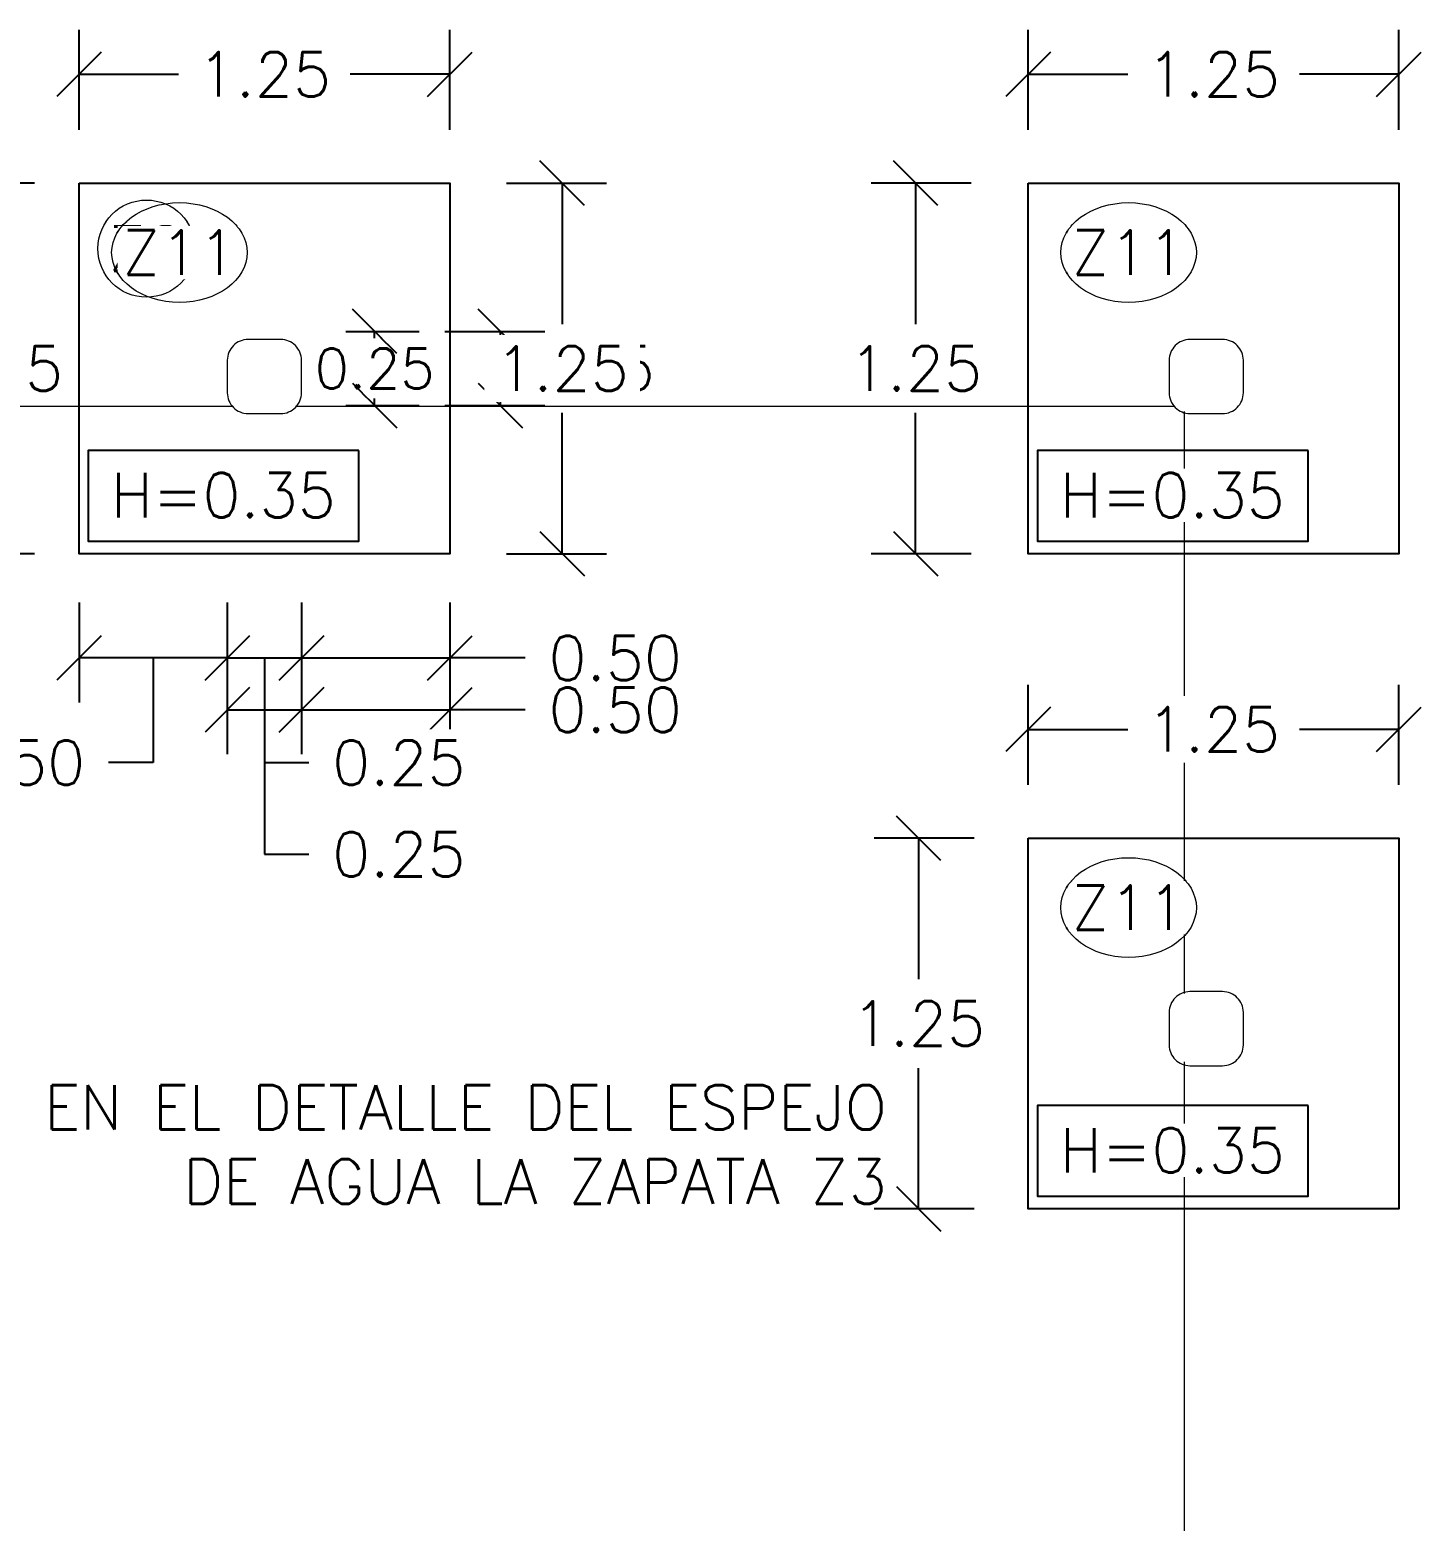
# Model space of a CAD drawing. Header units: metres. Extents: x -25 to 234, y -27 to 52.
# Drawn here: x 103.28 to 107.97, y 39.27 to 44.3 of the extents above; entities that cross this region are included whole.
import ezdxf

# ---------------------------------------------------------------- set-up
doc = ezdxf.new("R2010")
doc.units = ezdxf.units.M
doc.header["$LTSCALE"] = 0.1
doc.header["$MEASUREMENT"] = 0
doc.header["$PDMODE"] = 66
doc.linetypes.add('CONTINUA', pattern=[0])
for name, color, linetype, lineweight in [('0-S-GRID-IDEN', 1, 'Continuous', 9), ('A-WALL', 7, 'Continuous', 5), ('baños', 251, 'Continuous', 0), ('OBS. ESTRUCTURALES', 1, 'Continuous', 0), ('piso', 253, 'Continuous', 0)]:
    doc.layers.add(name, color=color, linetype=linetype, lineweight=lineweight)
for name, color, linetype in [('001-DIMTEXTO', 4, 'Continuous'), ('DIMENSIONES', 7, 'Continuous'), ('DIMTEXTO', 4, 'Continuous'), ('ZAPATAS', 6, 'Continuous')]:
    doc.layers.add(name, color=color, linetype=linetype)
doc.styles.add('SMPLEX', font='simplex.shx')
doc.styles.get("Standard").update_dxf_attribs({"font": 'arial.ttf'})
doc.dimstyles.new('DIM-75', dxfattribs={"dimscale": 0.75, "dimtxt": 0.2, "dimasz": 0.2, "dimexe": 0.2, "dimexo": 0.2, "dimgap": 0.1, "dimtad": 0, "dimtih": 1, "dimtoh": 1, "dimzin": 0, "dimdsep": 46, "dimtxsty": 'SMPLEX', "dimblk1": 'OBLIQUE', "dimblk2": 'OBLIQUE', "dimsah": 1, "dimcen": 0.2, "dimclrd": 4, "dimclre": 4, "dimclrt": 4, "dimadec": 0, "dimazin": 0, "dimtfac": 1, "dimtmove": 1, "dimatfit": 3, "dimldrblk": 'OPEN30', "dimfxl": 0.25, "dimfxlon": 1, "dimtfill": 1, "dimtolj": 1, "dimtzin": 0, "dimarcsym": 0})

# ---------------------------------------------------------------- blocks, each defined once
blk = doc.blocks.new('_Oblique')
at = {"color": 0, "linetype": 'ByBlock', "lineweight": -2}
blk.add_line((-0.5, -0.5), (0.5, 0.5), dxfattribs=at)
blk = doc.blocks.new('*D920')
at = {"layer": 'Defpoints', "color": 0, "linetype": 'CONTINUA', "transparency": 16777216}
for p in [(104.6924, 44.1515), (103.4424, 43.7842), (104.6924, 43.7842)]:
    blk.add_point(p, dxfattribs=at)
at = {"layer": 'DIMENSIONES', "color": 4, "linetype": 'CONTINUA', "lineweight": -2, "transparency": 16777216}
for p, q in [((103.4424, 43.964), (103.4424, 44.3015)), ((104.6924, 43.964), (104.6924, 44.3015)), ((103.4424, 44.1515), (103.7781, 44.1515)), ((104.6924, 44.1515), (104.3567, 44.1515))]:
    blk.add_line(p, q, dxfattribs=at)
at = {"layer": 'DIMENSIONES', "color": 4, "linetype": 'CONTINUA', "lineweight": -2, "transparency": 16777216, "xscale": 0.15, "yscale": 0.15, "zscale": 0.15, "rotation": 180}
blk.add_blockref('_Oblique', (103.4424, 44.1515), dxfattribs=at)
at = {"layer": 'DIMENSIONES', "color": 4, "linetype": 'CONTINUA', "lineweight": -2, "transparency": 16777216, "xscale": 0.15, "yscale": 0.15, "zscale": 0.15}
blk.add_blockref('_Oblique', (104.6924, 44.1515), dxfattribs=at)
at = {"layer": 'DIMENSIONES', "color": 4, "linetype": 'CONTINUA', "transparency": 16777216, "insert": (104.0674, 44.1515), "char_height": 0.15, "attachment_point": 5, "style": 'SMPLEX', "bg_fill": 3, "box_fill_scale": 1.25, "bg_fill_color": 256, "bg_fill_true_color": 13158600, "bg_fill_transparency": 0}
blk.add_mtext('\\A1;1.25', dxfattribs=at)
blk = doc.blocks.new('_Open30')
at = {"layer": 'DIMTEXTO', "color": 0, "lineweight": -2}
for p, q in [((-1, 0.268), (0, 0)), ((0, 0), (-1, -0.268)), ((0, 0), (-1, 0))]:
    blk.add_line(p, q, dxfattribs=at)
blk = doc.blocks.new('*D921')
at = {"layer": 'Defpoints', "color": 0, "linetype": 'CONTINUA', "transparency": 16777216}
for p in [(103.1647, 43.7842), (103.4424, 43.7842), (103.4424, 42.5342)]:
    blk.add_point(p, dxfattribs=at)
at = {"layer": 'DIMENSIONES', "color": 4, "linetype": 'CONTINUA', "lineweight": -2, "transparency": 16777216}
for p, q in [((103.2924, 43.7842), (103.0147, 43.7842)), ((103.1647, 43.7842), (103.1647, 43.3092)), ((103.1647, 42.5342), (103.1647, 43.0092)), ((103.2924, 42.5342), (103.0147, 42.5342))]:
    blk.add_line(p, q, dxfattribs=at)
at = {"layer": 'DIMENSIONES', "color": 4, "linetype": 'CONTINUA', "lineweight": -2, "transparency": 16777216, "xscale": 0.15, "yscale": 0.15, "zscale": 0.15}
for p, rotation in [((103.1647, 43.7842), 90), ((103.1647, 42.5342), 270)]:
    blk.add_blockref('_Oblique', p, dxfattribs=dict(at, rotation=rotation))
at = {"layer": 'DIMENSIONES', "color": 4, "linetype": 'CONTINUA', "transparency": 16777216, "insert": (103.1647, 43.1592), "char_height": 0.15, "attachment_point": 5, "style": 'SMPLEX', "bg_fill": 3, "box_fill_scale": 1.25, "bg_fill_color": 256, "bg_fill_true_color": 13158600, "bg_fill_transparency": 0}
blk.add_mtext('\\A1;1.25', dxfattribs=at)
blk = doc.blocks.new('*D865')
at = {"layer": 'Defpoints', "color": 0, "linetype": 'CONTINUA', "transparency": 16777216}
for p in [(104.1924, 43.2842), (104.863, 43.2842), (104.1924, 43.0342)]:
    blk.add_point(p, dxfattribs=at)
at = {"layer": 'DIMENSIONES', "color": 4, "linetype": 'CONTINUA', "lineweight": -2, "transparency": 16777216}
for p, q in [((104.6755, 43.2842), (105.013, 43.2842)), ((104.863, 43.0342), (104.863, 43.2842)), ((104.6755, 43.0342), (105.013, 43.0342))]:
    blk.add_line(p, q, dxfattribs=at)
at = {"layer": 'DIMENSIONES', "color": 4, "linetype": 'CONTINUA', "transparency": 16777216, "insert": (105.1587, 43.1592), "char_height": 0.15, "attachment_point": 5, "style": 'SMPLEX', "bg_fill": 3, "box_fill_scale": 1.25, "bg_fill_color": 256, "bg_fill_true_color": 13158600, "bg_fill_transparency": 0}
blk.add_mtext('\\A1;0.25', dxfattribs=at)
at = {"layer": 'DIMENSIONES', "color": 4, "linetype": 'CONTINUA', "lineweight": -2, "transparency": 16777216, "xscale": 0.15, "yscale": 0.15, "zscale": 0.15}
for p, rotation in [((104.863, 43.2842), 90), ((104.863, 43.0342), 270)]:
    blk.add_blockref('_Oblique', p, dxfattribs=dict(at, rotation=rotation))
blk = doc.blocks.new('*D866')
at = {"layer": 'Defpoints', "color": 0, "linetype": 'CONTINUA', "transparency": 16777216}
for p in [(103.9424, 43.0342), (104.1924, 43.0342), (104.1924, 42.0077)]:
    blk.add_point(p, dxfattribs=at)
at = {"layer": 'DIMENSIONES', "color": 4, "linetype": 'CONTINUA', "lineweight": -2, "transparency": 16777216}
for p, q in [((103.9424, 42.1952), (103.9424, 41.8577)), ((104.1924, 42.1952), (104.1924, 41.8577)), ((103.9424, 42.0077), (104.1924, 42.0077)), ((104.0674, 42.0077), (104.0674, 41.5202)), ((104.0674, 41.5202), (104.2174, 41.5202))]:
    blk.add_line(p, q, dxfattribs=at)
at = {"layer": 'DIMENSIONES', "color": 4, "linetype": 'CONTINUA', "lineweight": -2, "transparency": 16777216, "xscale": 0.15, "yscale": 0.15, "zscale": 0.15, "rotation": 180}
blk.add_blockref('_Oblique', (103.9424, 42.0077), dxfattribs=at)
at = {"layer": 'DIMENSIONES', "color": 4, "linetype": 'CONTINUA', "lineweight": -2, "transparency": 16777216, "xscale": 0.15, "yscale": 0.15, "zscale": 0.15}
blk.add_blockref('_Oblique', (104.1924, 42.0077), dxfattribs=at)
at = {"layer": 'DIMENSIONES', "color": 4, "linetype": 'CONTINUA', "transparency": 16777216, "insert": (104.521, 41.5202), "char_height": 0.15, "attachment_point": 5, "style": 'SMPLEX', "bg_fill": 3, "box_fill_scale": 1.25, "bg_fill_color": 256, "bg_fill_true_color": 13158600, "bg_fill_transparency": 0}
blk.add_mtext('\\A1;0.25', dxfattribs=at)
blk = doc.blocks.new('*D867')
at = {"layer": 'Defpoints', "color": 0, "linetype": 'CONTINUA', "transparency": 16777216}
for p in [(104.1924, 43.0342), (104.6924, 43.0342), (104.6924, 42.0077)]:
    blk.add_point(p, dxfattribs=at)
at = {"layer": 'DIMENSIONES', "color": 4, "linetype": 'CONTINUA', "lineweight": -2, "transparency": 16777216}
for p, q in [((104.1924, 42.1952), (104.1924, 41.8577)), ((104.6924, 42.1952), (104.6924, 41.8577)), ((104.1924, 42.0077), (104.6924, 42.0077)), ((104.9468, 42.0077), (104.6924, 42.0077))]:
    blk.add_line(p, q, dxfattribs=at)
at = {"layer": 'DIMENSIONES', "color": 4, "linetype": 'CONTINUA', "lineweight": -2, "transparency": 16777216, "xscale": 0.15, "yscale": 0.15, "zscale": 0.15, "rotation": 180}
blk.add_blockref('_Oblique', (104.1924, 42.0077), dxfattribs=at)
at = {"layer": 'DIMENSIONES', "color": 4, "linetype": 'CONTINUA', "lineweight": -2, "transparency": 16777216, "xscale": 0.15, "yscale": 0.15, "zscale": 0.15}
blk.add_blockref('_Oblique', (104.6924, 42.0077), dxfattribs=at)
at = {"layer": 'DIMENSIONES', "color": 4, "linetype": 'CONTINUA', "transparency": 16777216, "insert": (105.2504, 42.0077), "char_height": 0.15, "attachment_point": 5, "style": 'SMPLEX', "bg_fill": 3, "box_fill_scale": 1.25, "bg_fill_color": 256, "bg_fill_true_color": 13158600, "bg_fill_transparency": 0}
blk.add_mtext('\\A1;0.50', dxfattribs=at)
blk = doc.blocks.new('PL BASE 1N NASAS 09')
at = {"layer": 'A-WALL'}
for points in [[(-106.3867, -41.2748), (-106.2767, -41.2748, 0.414214), (-106.2067, -41.2048), (-106.2067, -41.0948, 0.414214), (-106.2767, -41.0248), (-106.3867, -41.0248, 0.414214), (-106.4567, -41.0948), (-106.4567, -41.2048, 0.414214)], [(-103.2111, -41.2748), (-103.1011, -41.2748, 0.414214), (-103.0311, -41.2048), (-103.0311, -41.0948, 0.414214), (-103.1011, -41.0248), (-103.2111, -41.0248, 0.414214), (-103.2811, -41.0948), (-103.2811, -41.2048, 0.414214)], [(-103.2111, -43.4747), (-103.1011, -43.4747, 0.414214), (-103.0311, -43.4047), (-103.0311, -43.2947, 0.414214), (-103.1011, -43.2247), (-103.2111, -43.2247, 0.414214), (-103.2811, -43.2947), (-103.2811, -43.4047, 0.414214)]]:
    blk.add_lwpolyline(points, format="xyb", close=True, dxfattribs=at)
at = {"layer": 'piso'}
for p, q in [((-107.7211, -41.2497), (-106.4365, -41.2497)), ((-106.2269, -41.2497), (-103.2647, -41.2497)), ((-103.2311, -41.2676), (-103.2311, -43.2313)), ((-103.2311, -43.462), (-103.2311, -47.0178))]:
    blk.add_line(p, q, dxfattribs=at)
blk = doc.blocks.new('*D1121')
at = {"layer": 'Defpoints', "color": 0, "linetype": 'CONTINUA', "transparency": 16777216}
for p in [(112.8741, -9.0983), (111.6241, -9.4656), (112.8741, -9.4656)]:
    blk.add_point(p, dxfattribs=at)
at = {"layer": 'DIMENSIONES', "color": 4, "linetype": 'CONTINUA', "lineweight": -2, "transparency": 16777216}
for p, q in [((111.6241, -9.2858), (111.6241, -8.9483)), ((112.8741, -9.2858), (112.8741, -8.9483)), ((111.6241, -9.0983), (111.9598, -9.0983)), ((112.8741, -9.0983), (112.5384, -9.0983))]:
    blk.add_line(p, q, dxfattribs=at)
at = {"layer": 'DIMENSIONES', "color": 4, "linetype": 'CONTINUA', "lineweight": -2, "transparency": 16777216, "xscale": 0.15, "yscale": 0.15, "zscale": 0.15, "rotation": 180}
blk.add_blockref('_Oblique', (111.6241, -9.0983), dxfattribs=at)
at = {"layer": 'DIMENSIONES', "color": 4, "linetype": 'CONTINUA', "lineweight": -2, "transparency": 16777216, "xscale": 0.15, "yscale": 0.15, "zscale": 0.15}
blk.add_blockref('_Oblique', (112.8741, -9.0983), dxfattribs=at)
at = {"layer": 'DIMENSIONES', "color": 4, "linetype": 'CONTINUA', "transparency": 16777216, "insert": (112.2491, -9.0983), "char_height": 0.15, "attachment_point": 5, "style": 'SMPLEX', "bg_fill": 3, "box_fill_scale": 1.25, "bg_fill_color": 256, "bg_fill_true_color": 13158600, "bg_fill_transparency": 0}
blk.add_mtext('\\A1;1.25', dxfattribs=at)
blk = doc.blocks.new('*D1122')
at = {"layer": 'Defpoints', "color": 0, "linetype": 'CONTINUA', "transparency": 16777216}
for p in [(111.2548, -9.4656), (111.6241, -9.4656), (111.6241, -10.7156)]:
    blk.add_point(p, dxfattribs=at)
at = {"layer": 'DIMENSIONES', "color": 4, "linetype": 'CONTINUA', "lineweight": -2, "transparency": 16777216}
for p, q in [((111.4423, -9.4656), (111.1048, -9.4656)), ((111.2548, -9.4656), (111.2548, -9.9406)), ((111.2548, -10.7156), (111.2548, -10.2406)), ((111.4423, -10.7156), (111.1048, -10.7156))]:
    blk.add_line(p, q, dxfattribs=at)
at = {"layer": 'DIMENSIONES', "color": 4, "linetype": 'CONTINUA', "lineweight": -2, "transparency": 16777216, "xscale": 0.15, "yscale": 0.15, "zscale": 0.15}
for p, rotation in [((111.2548, -9.4656), 90), ((111.2548, -10.7156), 270)]:
    blk.add_blockref('_Oblique', p, dxfattribs=dict(at, rotation=rotation))
at = {"layer": 'DIMENSIONES', "color": 4, "linetype": 'CONTINUA', "transparency": 16777216, "insert": (111.2548, -10.0906), "char_height": 0.15, "attachment_point": 5, "style": 'SMPLEX', "bg_fill": 3, "box_fill_scale": 1.25, "bg_fill_color": 256, "bg_fill_true_color": 13158600, "bg_fill_transparency": 0}
blk.add_mtext('\\A1;1.25', dxfattribs=at)
blk = doc.blocks.new('*D1123')
at = {"layer": 'Defpoints', "color": 0, "linetype": 'CONTINUA', "transparency": 16777216}
for p in [(112.8741, -6.8886), (111.6241, -7.2559), (112.8741, -7.2559)]:
    blk.add_point(p, dxfattribs=at)
at = {"layer": 'DIMENSIONES', "color": 4, "linetype": 'CONTINUA', "lineweight": -2, "transparency": 16777216}
for p, q in [((111.6241, -7.0761), (111.6241, -6.7386)), ((112.8741, -7.0761), (112.8741, -6.7386)), ((111.6241, -6.8886), (111.9598, -6.8886)), ((112.8741, -6.8886), (112.5384, -6.8886))]:
    blk.add_line(p, q, dxfattribs=at)
at = {"layer": 'DIMENSIONES', "color": 4, "linetype": 'CONTINUA', "lineweight": -2, "transparency": 16777216, "xscale": 0.15, "yscale": 0.15, "zscale": 0.15, "rotation": 180}
blk.add_blockref('_Oblique', (111.6241, -6.8886), dxfattribs=at)
at = {"layer": 'DIMENSIONES', "color": 4, "linetype": 'CONTINUA', "lineweight": -2, "transparency": 16777216, "xscale": 0.15, "yscale": 0.15, "zscale": 0.15}
blk.add_blockref('_Oblique', (112.8741, -6.8886), dxfattribs=at)
at = {"layer": 'DIMENSIONES', "color": 4, "linetype": 'CONTINUA', "transparency": 16777216, "insert": (112.2491, -6.8886), "char_height": 0.15, "attachment_point": 5, "style": 'SMPLEX', "bg_fill": 3, "box_fill_scale": 1.25, "bg_fill_color": 256, "bg_fill_true_color": 13158600, "bg_fill_transparency": 0}
blk.add_mtext('\\A1;1.25', dxfattribs=at)
blk = doc.blocks.new('*D1124')
at = {"layer": 'Defpoints', "color": 0, "linetype": 'CONTINUA', "transparency": 16777216}
for p in [(111.2448, -7.2559), (111.6241, -7.2559), (111.6241, -8.5059)]:
    blk.add_point(p, dxfattribs=at)
at = {"layer": 'DIMENSIONES', "color": 4, "linetype": 'CONTINUA', "lineweight": -2, "transparency": 16777216}
for p, q in [((111.4323, -7.2559), (111.0948, -7.2559)), ((111.2448, -7.2559), (111.2448, -7.7309)), ((111.2448, -8.5059), (111.2448, -8.0309)), ((111.4323, -8.5059), (111.0948, -8.5059))]:
    blk.add_line(p, q, dxfattribs=at)
at = {"layer": 'DIMENSIONES', "color": 4, "linetype": 'CONTINUA', "lineweight": -2, "transparency": 16777216, "xscale": 0.15, "yscale": 0.15, "zscale": 0.15}
for p, rotation in [((111.2448, -7.2559), 90), ((111.2448, -8.5059), 270)]:
    blk.add_blockref('_Oblique', p, dxfattribs=dict(at, rotation=rotation))
at = {"layer": 'DIMENSIONES', "color": 4, "linetype": 'CONTINUA', "transparency": 16777216, "insert": (111.2448, -7.8809), "char_height": 0.15, "attachment_point": 5, "style": 'SMPLEX', "bg_fill": 3, "box_fill_scale": 1.25, "bg_fill_color": 256, "bg_fill_true_color": 13158600, "bg_fill_transparency": 0}
blk.add_mtext('\\A1;1.25', dxfattribs=at)
blk = doc.blocks.new('*D1125')
at = {"layer": 'Defpoints', "color": 0, "linetype": 'CONTINUA', "transparency": 16777216}
for p in [(109.6741, -6.8886), (108.4241, -7.2559), (109.6741, -7.2559)]:
    blk.add_point(p, dxfattribs=at)
at = {"layer": 'DIMENSIONES', "color": 4, "linetype": 'CONTINUA', "lineweight": -2, "transparency": 16777216}
for p, q in [((108.4241, -7.0761), (108.4241, -6.7386)), ((109.6741, -7.0761), (109.6741, -6.7386)), ((108.4241, -6.8886), (108.7598, -6.8886)), ((109.6741, -6.8886), (109.3384, -6.8886))]:
    blk.add_line(p, q, dxfattribs=at)
at = {"layer": 'DIMENSIONES', "color": 4, "linetype": 'CONTINUA', "lineweight": -2, "transparency": 16777216, "xscale": 0.15, "yscale": 0.15, "zscale": 0.15, "rotation": 180}
blk.add_blockref('_Oblique', (108.4241, -6.8886), dxfattribs=at)
at = {"layer": 'DIMENSIONES', "color": 4, "linetype": 'CONTINUA', "lineweight": -2, "transparency": 16777216, "xscale": 0.15, "yscale": 0.15, "zscale": 0.15}
blk.add_blockref('_Oblique', (109.6741, -6.8886), dxfattribs=at)
at = {"layer": 'DIMENSIONES', "color": 4, "linetype": 'CONTINUA', "transparency": 16777216, "insert": (109.0491, -6.8886), "char_height": 0.15, "attachment_point": 5, "style": 'SMPLEX', "bg_fill": 3, "box_fill_scale": 1.25, "bg_fill_color": 256, "bg_fill_true_color": 13158600, "bg_fill_transparency": 0}
blk.add_mtext('\\A1;1.25', dxfattribs=at)
blk = doc.blocks.new('*D1126')
at = {"layer": 'Defpoints', "color": 0, "linetype": 'CONTINUA', "transparency": 16777216}
for p in [(109.6741, -7.2559), (110.0529, -7.2559), (109.6741, -8.5059)]:
    blk.add_point(p, dxfattribs=at)
at = {"layer": 'DIMENSIONES', "color": 4, "linetype": 'CONTINUA', "lineweight": -2, "transparency": 16777216}
for p, q in [((109.8654, -7.2559), (110.2029, -7.2559)), ((110.0529, -7.2559), (110.0529, -7.7309)), ((110.0529, -8.5059), (110.0529, -8.0309)), ((109.8654, -8.5059), (110.2029, -8.5059))]:
    blk.add_line(p, q, dxfattribs=at)
at = {"layer": 'DIMENSIONES', "color": 4, "linetype": 'CONTINUA', "lineweight": -2, "transparency": 16777216, "xscale": 0.15, "yscale": 0.15, "zscale": 0.15}
for p, rotation in [((110.0529, -7.2559), 90), ((110.0529, -8.5059), 270)]:
    blk.add_blockref('_Oblique', p, dxfattribs=dict(at, rotation=rotation))
at = {"layer": 'DIMENSIONES', "color": 4, "linetype": 'CONTINUA', "transparency": 16777216, "insert": (110.0529, -7.8809), "char_height": 0.15, "attachment_point": 5, "style": 'SMPLEX', "bg_fill": 3, "box_fill_scale": 1.25, "bg_fill_color": 256, "bg_fill_true_color": 13158600, "bg_fill_transparency": 0}
blk.add_mtext('\\A1;1.25', dxfattribs=at)
blk = doc.blocks.new('*D1193')
at = {"layer": 'DIMENSIONES', "color": 4, "linetype": 'CONTINUA', "lineweight": -2, "transparency": 16777216}
for p, q in [((109.3241, -7.7559), (109.5708, -7.7559)), ((109.4208, -8.0059), (109.4208, -7.7559)), ((109.3241, -8.0059), (109.5708, -8.0059))]:
    blk.add_line(p, q, dxfattribs=at)
at = {"layer": 'DIMENSIONES', "color": 4, "linetype": 'CONTINUA', "transparency": 16777216, "insert": (109.4208, -7.8809), "char_height": 0.135, "attachment_point": 5, "style": 'SMPLEX', "bg_fill": 3, "box_fill_scale": 1.25, "bg_fill_color": 256, "bg_fill_true_color": 13158600, "bg_fill_transparency": 0}
blk.add_mtext('\\A1;0.25', dxfattribs=at)
at = {"layer": 'Defpoints', "color": 0, "linetype": 'CONTINUA', "transparency": 16777216}
for p in [(109.1741, -7.7559), (109.4208, -7.7559), (109.1741, -8.0059)]:
    blk.add_point(p, dxfattribs=at)
at = {"layer": 'DIMENSIONES', "color": 4, "linetype": 'CONTINUA', "lineweight": -2, "transparency": 16777216, "xscale": 0.15, "yscale": 0.15, "zscale": 0.15}
for p, rotation in [((109.4208, -7.7559), 90), ((109.4208, -8.0059), 270)]:
    blk.add_blockref('_Oblique', p, dxfattribs=dict(at, rotation=rotation))
blk = doc.blocks.new('*D1194')
at = {"layer": 'Defpoints', "color": 0, "linetype": 'CONTINUA', "transparency": 16777216}
for p in [(108.9241, -8.0059), (109.1741, -8.0059), (109.1741, -8.8575)]:
    blk.add_point(p, dxfattribs=at)
at = {"layer": 'DIMENSIONES', "color": 4, "linetype": 'CONTINUA', "lineweight": -2, "transparency": 16777216}
for p, q in [((108.9241, -8.67), (108.9241, -9.0075)), ((109.1741, -8.67), (109.1741, -9.0075)), ((108.9241, -8.8575), (109.1741, -8.8575)), ((109.0491, -8.8575), (109.0491, -9.2104)), ((109.0491, -9.2104), (109.1991, -9.2104))]:
    blk.add_line(p, q, dxfattribs=at)
at = {"layer": 'DIMENSIONES', "color": 4, "linetype": 'CONTINUA', "lineweight": -2, "transparency": 16777216, "xscale": 0.15, "yscale": 0.15, "zscale": 0.15, "rotation": 180}
blk.add_blockref('_Oblique', (108.9241, -8.8575), dxfattribs=at)
at = {"layer": 'DIMENSIONES', "color": 4, "linetype": 'CONTINUA', "lineweight": -2, "transparency": 16777216, "xscale": 0.15, "yscale": 0.15, "zscale": 0.15}
blk.add_blockref('_Oblique', (109.1741, -8.8575), dxfattribs=at)
at = {"layer": 'DIMENSIONES', "color": 4, "linetype": 'CONTINUA', "transparency": 16777216, "insert": (109.5027, -9.2104), "char_height": 0.15, "attachment_point": 5, "style": 'SMPLEX', "bg_fill": 3, "box_fill_scale": 1.25, "bg_fill_color": 256, "bg_fill_true_color": 13158600, "bg_fill_transparency": 0}
blk.add_mtext('\\A1;0.25', dxfattribs=at)
blk = doc.blocks.new('*D1195')
at = {"layer": 'Defpoints', "color": 0, "linetype": 'CONTINUA', "transparency": 16777216}
for p in [(109.1741, -8.0059), (109.6741, -8.0059), (109.6741, -8.8575)]:
    blk.add_point(p, dxfattribs=at)
at = {"layer": 'DIMENSIONES', "color": 4, "linetype": 'CONTINUA', "lineweight": -2, "transparency": 16777216}
for p, q in [((109.1741, -8.67), (109.1741, -9.0075)), ((109.6741, -8.67), (109.6741, -9.0075)), ((109.1741, -8.8575), (109.6741, -8.8575)), ((109.9285, -8.8575), (109.6741, -8.8575))]:
    blk.add_line(p, q, dxfattribs=at)
at = {"layer": 'DIMENSIONES', "color": 4, "linetype": 'CONTINUA', "lineweight": -2, "transparency": 16777216, "xscale": 0.15, "yscale": 0.15, "zscale": 0.15, "rotation": 180}
blk.add_blockref('_Oblique', (109.1741, -8.8575), dxfattribs=at)
at = {"layer": 'DIMENSIONES', "color": 4, "linetype": 'CONTINUA', "lineweight": -2, "transparency": 16777216, "xscale": 0.15, "yscale": 0.15, "zscale": 0.15}
blk.add_blockref('_Oblique', (109.6741, -8.8575), dxfattribs=at)
at = {"layer": 'DIMENSIONES', "color": 4, "linetype": 'CONTINUA', "transparency": 16777216, "insert": (110.2321, -8.8575), "char_height": 0.15, "attachment_point": 5, "style": 'SMPLEX', "bg_fill": 3, "box_fill_scale": 1.25, "bg_fill_color": 256, "bg_fill_true_color": 13158600, "bg_fill_transparency": 0}
blk.add_mtext('\\A1;0.50', dxfattribs=at)
blk = doc.blocks.new('*D1208')
at = {"layer": 'Defpoints', "color": 0, "linetype": 'CONTINUA', "transparency": 16777216}
for p in [(108.9241, -8.0059), (108.4241, -8.5059), (108.4241, -8.8575)]:
    blk.add_point(p, dxfattribs=at)
at = {"layer": 'DIMENSIONES', "color": 4, "linetype": 'CONTINUA', "lineweight": -2, "transparency": 16777216}
for p, q in [((108.4241, -8.67), (108.4241, -9.0075)), ((108.9241, -8.67), (108.9241, -9.0075)), ((108.9241, -8.8575), (108.4241, -8.8575)), ((108.6741, -8.8575), (108.6736, -9.2104)), ((108.6736, -9.2104), (108.5236, -9.2104))]:
    blk.add_line(p, q, dxfattribs=at)
at = {"layer": 'DIMENSIONES', "color": 4, "linetype": 'CONTINUA', "lineweight": -2, "transparency": 16777216, "xscale": 0.15, "yscale": 0.15, "zscale": 0.15, "rotation": 180}
blk.add_blockref('_Oblique', (108.4241, -8.8575), dxfattribs=at)
at = {"layer": 'DIMENSIONES', "color": 4, "linetype": 'CONTINUA', "lineweight": -2, "transparency": 16777216, "xscale": 0.15, "yscale": 0.15, "zscale": 0.15}
blk.add_blockref('_Oblique', (108.9241, -8.8575), dxfattribs=at)
at = {"layer": 'DIMENSIONES', "color": 4, "linetype": 'CONTINUA', "transparency": 16777216, "insert": (108.22, -9.2104), "char_height": 0.15, "attachment_point": 5, "style": 'SMPLEX', "bg_fill": 3, "box_fill_scale": 1.25, "bg_fill_color": 256, "bg_fill_true_color": 13158600, "bg_fill_transparency": 0}
blk.add_mtext('\\A1;0.50', dxfattribs=at)
blk = doc.blocks.new('A$Cac76d8b6')
at = {"layer": 'DIMTEXTO', "color": 4}
for points in [[(19.9026, 18.7806), (18.9901, 18.7806), (18.9901, 18.4751), (19.9026, 18.4751)], [(23.1026, 18.7806), (22.1901, 18.7806), (22.1901, 18.4751), (23.1026, 18.4751)], [(23.1026, 16.5709), (22.1901, 16.5709), (22.1901, 16.2654), (23.1026, 16.2654)]]:
    blk.add_lwpolyline(points, close=True, dxfattribs=at)
at = {"layer": 'ZAPATAS', "lineweight": 25}
for points in [[(18.959, 19.6822), (20.209, 19.6822), (20.209, 18.4322), (18.959, 18.4322)], [(22.159, 19.6822), (23.409, 19.6822), (23.409, 18.4322), (22.159, 18.4322)], [(22.159, 17.4725), (23.409, 17.4725), (23.409, 16.2225), (22.159, 16.2225)]]:
    blk.add_lwpolyline(points, close=True, dxfattribs=at)
at = {"layer": 'DIMTEXTO', "color": 4, "char_height": 0.15, "attachment_point": 5, "rotation": 0, "style": 'SMPLEX', "bg_fill": 3, "box_fill_scale": 1.1, "bg_fill_color": 256, "bg_fill_true_color": 13158600, "bg_fill_transparency": 0}
for s, insert in [('\\A1;Z11', (19.2976, 19.4482)), ('\\A1;Z11', (22.4976, 19.4482)), ('\\A1;H=0.35', (19.4457, 18.6296)), ('\\A1;H=0.35', (22.6457, 18.6296)), ('\\A1;Z11', (22.4976, 17.2385)), ('\\A1;H=0.35', (22.6457, 16.4199))]:
    blk.add_mtext(s, dxfattribs=dict(at, insert=insert))
at = {"layer": 'DIMENSIONES', "linetype": 'CONTINUA'}
for base, p1, p2, picture, middle in [((20.209, 20.0495), (18.959, 19.6822), (20.209, 19.6822), '*D1125', (19.584, 20.0495)), ((23.409, 20.0495), (22.159, 19.6822), (23.409, 19.6822), '*D1123', (22.784, 20.0495)), ((23.409, 17.8398), (22.159, 17.4725), (23.409, 17.4725), '*D1121', (22.784, 17.8398))]:
    dim = blk.add_linear_dim(base=base, p1=p1, p2=p2, dimstyle='DIM-75', dxfattribs=at)
    dim.commit()
    dim.dimension.update_dxf_attribs({"geometry": picture, "text_midpoint": middle, "insert": (-89.4651, 26.938)})
dim = blk.add_linear_dim(base=(19.9557, 19.1822), p1=(19.709, 18.9322), p2=(19.709, 19.1822), angle=90, dimstyle='DIM-75', override={"dimtxt": 0.18}, dxfattribs=at)
dim.commit()
dim.dimension.update_dxf_attribs({"geometry": '*D1193', "text_midpoint": (19.9557, 19.0572), "dimtype": 128, "insert": (-89.4651, 26.938)})
at = {"layer": '0-S-GRID-IDEN'}
for centre in [(19.2976, 19.4482), (22.4976, 19.4482), (22.4976, 17.2385)]:
    blk.add_ellipse(centre, major_axis=(0.2285, 0), ratio=0.736432, dxfattribs=at)
at = {"layer": 'DIMENSIONES', "linetype": 'CONTINUA'}
for base, p1, p2, picture, middle in [((20.5878, 19.6822), (20.209, 18.4322), (20.209, 19.6822), '*D1126', (20.5878, 19.0572)), ((21.7797, 19.6822), (22.159, 18.4322), (22.159, 19.6822), '*D1124', (21.7797, 19.0572)), ((21.7897, 17.4725), (22.159, 16.2225), (22.159, 17.4725), '*D1122', (21.7897, 16.8475))]:
    dim = blk.add_linear_dim(base=base, p1=p1, p2=p2, angle=90, dimstyle='DIM-75', dxfattribs=at)
    dim.commit()
    dim.dimension.update_dxf_attribs({"geometry": picture, "text_midpoint": middle, "insert": (-89.4651, 26.938)})
dim = blk.add_linear_dim(base=(19.709, 18.0805), p1=(19.459, 18.9322), p2=(19.709, 18.9322), dimstyle='DIM-75', dxfattribs=at)
dim.commit()
dim.dimension.update_dxf_attribs({"geometry": '*D1194', "text_midpoint": (19.809, 17.7276), "dimtype": 128, "insert": (-89.4651, 26.938)})
for base, p1, p2, picture, middle in [((18.959, 18.0805), (19.459, 18.9322), (18.959, 18.4322), '*D1208', (18.9835, 17.7276)), ((20.209, 18.0805), (19.709, 18.9322), (20.209, 18.9322), '*D1195', (20.767, 18.0448))]:
    dim = blk.add_linear_dim(base=base, p1=p1, p2=p2, dimstyle='DIM-75', dxfattribs=at)
    dim.commit()
    dim.dimension.update_dxf_attribs({"geometry": picture, "text_midpoint": middle, "dimtype": 128, "insert": (-89.4651, 26.938)})

msp = doc.modelspace()

# ---------------------------------------------------------------- linework, layer by layer
at = {"layer": 'DIMTEXTO', "color": 4}
msp.add_lwpolyline([(104.386, 42.8826), (103.4735, 42.8826), (103.4735, 42.5771), (104.386, 42.5771)], close=True, dxfattribs=at)
at = {"layer": 'ZAPATAS', "lineweight": 25}
msp.add_lwpolyline([(103.4424, 43.7842), (104.6924, 43.7842), (104.6924, 42.5342), (103.4424, 42.5342)], close=True, dxfattribs=at)

# ---------------------------------------------------------------- texts
at = {"layer": 'OBS. ESTRUCTURALES', "color": 2, "linetype": 'CONTINUA', "insert": (106.166, 40.3414), "char_height": 0.15, "width": 4.628637, "attachment_point": 9}
msp.add_mtext('{\\Fromans|c0;INCLUIR EN EL DETALLE DEL ESPEJO\\PDE AGUA LA ZAPATA Z3 }', dxfattribs=at)

# ---------------------------------------------------------------- next in the draw order: texts
at = {"layer": 'DIMTEXTO', "color": 4, "char_height": 0.15, "attachment_point": 5, "rotation": 0, "style": 'SMPLEX', "bg_fill": 3, "box_fill_scale": 1.1, "bg_fill_color": 256, "bg_fill_true_color": 13158600, "bg_fill_transparency": 0}
for s, insert in [('\\A1;Z8', (103.67, 43.5634)), ('\\A1;H=0.35', (103.9291, 42.7316))]:
    msp.add_mtext(s, dxfattribs=dict(at, insert=insert))

# ---------------------------------------------------------------- next in the draw order: dimensions: what is measured, and where the dimension line sits
at = {"layer": 'DIMENSIONES', "linetype": 'CONTINUA'}
dim = msp.add_linear_dim(base=(104.6924, 44.1515), p1=(103.4424, 43.7842), p2=(104.6924, 43.7842), dimstyle='DIM-75', dxfattribs=at)
dim.commit()
dim.dimension.update_dxf_attribs({"geometry": '*D920', "text_midpoint": (104.0674, 44.1515)})
dim = msp.add_linear_dim(base=(104.863, 43.2842), p1=(104.1924, 43.0342), p2=(104.1924, 43.2842), angle=90, dimstyle='DIM-75', dxfattribs=at)
dim.commit()
dim.dimension.update_dxf_attribs({"geometry": '*D865', "text_midpoint": (105.1587, 43.1592), "dimtype": 160})

# ---------------------------------------------------------------- next in the draw order: linework, layer by layer
at = {"layer": '0-S-GRID-IDEN'}
msp.add_circle((103.67, 43.5634), 0.164, dxfattribs=at)

# ---------------------------------------------------------------- next in the draw order: dimensions: what is measured, and where the dimension line sits
at = {"layer": 'DIMENSIONES', "linetype": 'CONTINUA'}
dim = msp.add_linear_dim(base=(103.1647, 43.7842), p1=(103.4424, 42.5342), p2=(103.4424, 43.7842), angle=90, dimstyle='DIM-75', dxfattribs=at)
dim.commit()
dim.dimension.update_dxf_attribs({"geometry": '*D921', "text_midpoint": (103.1647, 43.1592)})
dim = msp.add_linear_dim(base=(104.1924, 42.0077), p1=(103.9424, 43.0342), p2=(104.1924, 43.0342), dimstyle='DIM-75', dxfattribs=at)
dim.commit()
dim.dimension.update_dxf_attribs({"geometry": '*D866', "text_midpoint": (104.2924, 41.5202)})

# ---------------------------------------------------------------- next in the draw order: dimensions: what is measured, and where the dimension line sits
dim = msp.add_linear_dim(base=(104.6924, 42.0077), p1=(104.1924, 43.0342), p2=(104.6924, 43.0342), dimstyle='DIM-75', dxfattribs=at)
dim.commit()
dim.dimension.update_dxf_attribs({"geometry": '*D867', "text_midpoint": (105.2504, 41.972), "dimtype": 160})

# ---------------------------------------------------------------- next in the draw order: block references
at = {"layer": 'baños'}
msp.add_blockref('PL BASE 1N NASAS 09', (210.3991, 84.2818), dxfattribs=at)

# ---------------------------------------------------------------- next in the draw order: block references
at = {"layer": '001-DIMTEXTO', "linetype": 'CONTINUA'}
msp.add_blockref('A$Cac76d8b6', (84.4834, 24.102), dxfattribs=at)

doc.saveas('drawing.dxf')
